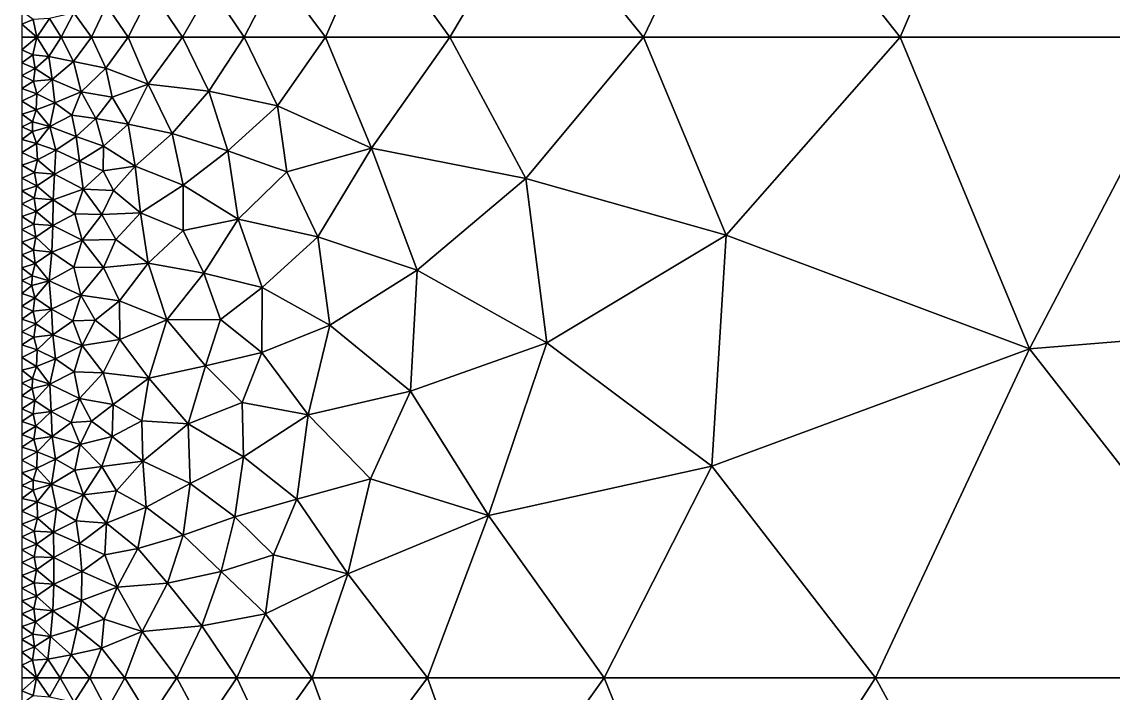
# Model space of a CAD drawing. Header units: metres. Extents: x 0 to 72, y -280 to 0.
# Drawn here: x 0.2 to 17.25, y -30.24 to -19.76 of the extents above; entities that cross this region are included whole.
import ezdxf

# ---------------------------------------------------------------- set-up
doc = ezdxf.new("R2010")
doc.units = ezdxf.units.M

msp = doc.modelspace()

# ---------------------------------------------------------------- linework, layer by layer
at = {"layer": 'layer', "color": 0}
for points in [[(15.4405, -16.4448), (18.4813, -20), (18.5458, -16.1539)], [(11.4289, -16.8451), (13.9211, -20), (15.4405, -16.4448)], [(13.9211, -20), (18.4813, -20), (15.4405, -16.4448)], [(8.1689, -17.8525), (9.9111, -20), (11.4289, -16.8451)], [(9.9111, -20), (13.9211, -20), (11.4289, -16.8451)], [(5.67979, -18.3242), (6.88698, -20), (8.1689, -17.8525)], [(6.88698, -20), (9.9111, -20), (8.1689, -17.8525)], [(4.19428, -18.9909), (4.94178, -20), (5.67979, -18.3242)], [(4.94178, -20), (6.88698, -20), (5.67979, -18.3242)], [(3.1516, -19.2248), (3.67191, -20), (4.19428, -18.9909)], [(3.67191, -20), (4.94178, -20), (4.19428, -18.9909)], [(2.22563, -19.2815), (2.71157, -20), (3.1516, -19.2248)], [(2.71157, -20), (3.67191, -20), (3.1516, -19.2248)], [(1.52216, -19.5047), (1.85989, -20), (2.22563, -19.2815)], [(1.85989, -20), (2.71157, -20), (2.22563, -19.2815)], [(0.2, -19.5968), (0.2, -19.7984), (0.379216, -19.7245)], [(1.01057, -19.6185), (1.2904, -20), (1.52216, -19.5047)], [(1.2904, -20), (1.85989, -20), (1.52216, -19.5047)], [(0.379216, -19.7245), (0.2, -19.7984), (0.436346, -20)], [(0.436346, -20), (0.63068, -19.7093), (0.379216, -19.7245)], [(0.436346, -20), (0.815271, -20), (0.63068, -19.7093)], [(0.63068, -19.7093), (0.815271, -20), (1.01057, -19.6185)], [(0.815271, -20), (1.2904, -20), (1.01057, -19.6185)], [(0.2, -19.7984), (0.2, -20), (0.436346, -20)], [(0.2, -20), (0.2, -20.2), (0.436346, -20)], [(0.436346, -20), (0.2, -20.2), (0.372746, -20.2776)], [(0.619488, -20.3006), (0.436346, -20), (0.372746, -20.2776)], [(0.815271, -20), (0.436346, -20), (0.619488, -20.3006)], [(1.00664, -20.3827), (0.815271, -20), (0.619488, -20.3006)], [(1.2904, -20), (0.815271, -20), (1.00664, -20.3827)], [(1.51251, -20.4839), (1.2904, -20), (1.00664, -20.3827)], [(1.85989, -20), (1.2904, -20), (1.51251, -20.4839)], [(2.17599, -20.7318), (1.85989, -20), (1.51251, -20.4839)], [(2.71157, -20), (1.85989, -20), (2.17599, -20.7318)], [(3.12131, -20.8457), (2.71157, -20), (2.17599, -20.7318)], [(3.67191, -20), (2.71157, -20), (3.12131, -20.8457)], [(4.19329, -21.0746), (3.67191, -20), (3.12131, -20.8457)], [(4.94178, -20), (3.67191, -20), (4.19329, -21.0746)], [(5.66222, -21.7337), (4.94178, -20), (4.19329, -21.0746)], [(6.88698, -20), (4.94178, -20), (5.66222, -21.7337)], [(8.07405, -22.2059), (6.88698, -20), (5.66222, -21.7337)], [(9.9111, -20), (6.88698, -20), (8.07405, -22.2059)], [(11.2057, -23.0906), (9.9111, -20), (8.07405, -22.2059)], [(13.9211, -20), (9.9111, -20), (11.2057, -23.0906)], [(15.9434, -24.8629), (13.9211, -20), (11.2057, -23.0906)], [(18.4813, -20), (13.9211, -20), (15.9434, -24.8629)], [(23.5197, -24.2479), (18.4813, -20), (15.9434, -24.8629)], [(0.2, -20.2), (0.2, -20.4), (0.372746, -20.2776)], [(0.372746, -20.2776), (0.2, -20.4), (0.407896, -20.4871)], [(0.372746, -20.2776), (0.407896, -20.4871), (0.619488, -20.3006)], [(0.2, -20.4), (0.2, -20.6), (0.407896, -20.4871)], [(0.619488, -20.3006), (0.407896, -20.4871), (0.671437, -20.6592)], [(1.00664, -20.3827), (0.619488, -20.3006), (0.671437, -20.6592)], [(1.12533, -20.8536), (1.00664, -20.3827), (0.671437, -20.6592)], [(1.51251, -20.4839), (1.00664, -20.3827), (1.12533, -20.8536)], [(0.407896, -20.4871), (0.2, -20.6), (0.382742, -20.6859)], [(0.2, -20.6), (0.2, -20.8), (0.382742, -20.6859)], [(0.407896, -20.4871), (0.382742, -20.6859), (0.671437, -20.6592)], [(1.60909, -20.9388), (1.51251, -20.4839), (1.12533, -20.8536)], [(2.17599, -20.7318), (1.51251, -20.4839), (1.60909, -20.9388)], [(0.382742, -20.6859), (0.2, -20.8), (0.432437, -20.8843)], [(0.2, -20.8), (0.2, -21), (0.432437, -20.8843)], [(0.382742, -20.6859), (0.432437, -20.8843), (0.671437, -20.6592)], [(0.671437, -20.6592), (0.432437, -20.8843), (0.713261, -21.0242)], [(0.671437, -20.6592), (0.713261, -21.0242), (1.12533, -20.8536)], [(2.17599, -20.7318), (1.60909, -20.9388), (1.86163, -21.3585)], [(2.54957, -21.5026), (2.17599, -20.7318), (1.86163, -21.3585)], [(3.12131, -20.8457), (2.17599, -20.7318), (2.54957, -21.5026)], [(0.432437, -20.8843), (0.2, -21), (0.42511, -21.1371)], [(0.432437, -20.8843), (0.42511, -21.1371), (0.713261, -21.0242)], [(1.12533, -20.8536), (0.713261, -21.0242), (0.979266, -21.2185)], [(1.12533, -20.8536), (0.979266, -21.2185), (1.35687, -21.2705)], [(1.60909, -20.9388), (1.12533, -20.8536), (1.35687, -21.2705)], [(1.86163, -21.3585), (1.60909, -20.9388), (1.35687, -21.2705)], [(3.42032, -21.7747), (3.12131, -20.8457), (2.54957, -21.5026)], [(4.19329, -21.0746), (3.12131, -20.8457), (3.42032, -21.7747)], [(0.2, -21), (0.2, -21.2), (0.42511, -21.1371)], [(0.42511, -21.1371), (0.2, -21.2), (0.366244, -21.3211)], [(0.42511, -21.1371), (0.366244, -21.3211), (0.635211, -21.3938)], [(0.713261, -21.0242), (0.42511, -21.1371), (0.635211, -21.3938)], [(0.713261, -21.0242), (0.635211, -21.3938), (0.979266, -21.2185)], [(4.33753, -22.1037), (4.19329, -21.0746), (3.42032, -21.7747)], [(5.66222, -21.7337), (4.19329, -21.0746), (4.33753, -22.1037)], [(0.2, -21.2), (0.2, -21.4), (0.366244, -21.3211)], [(0.979266, -21.2185), (0.635211, -21.3938), (1.04992, -21.5488)], [(0.979266, -21.2185), (1.04992, -21.5488), (1.35687, -21.2705)], [(1.35687, -21.2705), (1.04992, -21.5488), (1.47767, -21.7027)], [(1.86163, -21.3585), (1.35687, -21.2705), (1.47767, -21.7027)], [(0.366244, -21.3211), (0.2, -21.4), (0.366904, -21.4746)], [(0.2, -21.4), (0.2, -21.6), (0.366904, -21.4746)], [(0.366904, -21.4746), (0.2, -21.6), (0.430249, -21.6579)], [(0.366244, -21.3211), (0.366904, -21.4746), (0.635211, -21.3938)], [(0.366904, -21.4746), (0.430249, -21.6579), (0.635211, -21.3938)], [(0.635211, -21.3938), (0.430249, -21.6579), (0.730915, -21.7656)], [(0.635211, -21.3938), (0.730915, -21.7656), (1.04992, -21.5488)], [(1.97318, -22.0128), (1.86163, -21.3585), (1.47767, -21.7027)], [(2.54957, -21.5026), (1.86163, -21.3585), (1.97318, -22.0128)], [(0.2, -21.6), (0.2, -21.8), (0.430249, -21.6579)], [(1.04992, -21.5488), (0.730915, -21.7656), (1.10281, -21.9371)], [(1.04992, -21.5488), (1.10281, -21.9371), (1.47767, -21.7027)], [(2.72143, -22.3115), (2.54957, -21.5026), (1.97318, -22.0128)], [(3.42032, -21.7747), (2.54957, -21.5026), (2.72143, -22.3115)], [(0.430249, -21.6579), (0.2, -21.8), (0.445546, -21.913)], [(0.2, -21.8), (0.2, -22), (0.445546, -21.913)], [(0.430249, -21.6579), (0.445546, -21.913), (0.730915, -21.7656)], [(0.730915, -21.7656), (0.445546, -21.913), (0.710196, -22.1387)], [(0.730915, -21.7656), (0.710196, -22.1387), (1.10281, -21.9371)], [(1.10281, -21.9371), (1.47211, -22.0853), (1.47767, -21.7027)], [(1.47767, -21.7027), (1.47211, -22.0853), (1.97318, -22.0128)], [(3.5784, -22.8402), (3.42032, -21.7747), (2.72143, -22.3115)], [(4.33753, -22.1037), (3.42032, -21.7747), (3.5784, -22.8402)], [(5.66222, -21.7337), (4.33753, -22.1037), (4.82358, -23.115)], [(6.3755, -23.6389), (5.66222, -21.7337), (4.82358, -23.115)], [(8.07405, -22.2059), (5.66222, -21.7337), (6.3755, -23.6389)], [(0.445546, -21.913), (0.2, -22), (0.398131, -22.1144)], [(0.445546, -21.913), (0.398131, -22.1144), (0.710196, -22.1387)], [(1.10281, -21.9371), (0.710196, -22.1387), (1.15793, -22.3752)], [(1.10281, -21.9371), (1.15793, -22.3752), (1.47211, -22.0853)], [(0.2, -22), (0.2, -22.2), (0.398131, -22.1144)], [(0.398131, -22.1144), (0.2, -22.2), (0.431928, -22.3183)], [(0.398131, -22.1144), (0.431928, -22.3183), (0.710196, -22.1387)], [(0.710196, -22.1387), (0.431928, -22.3183), (0.691217, -22.5392)], [(0.710196, -22.1387), (0.691217, -22.5392), (1.15793, -22.3752)], [(1.47211, -22.0853), (1.15793, -22.3752), (1.63183, -22.3959)], [(1.97318, -22.0128), (1.47211, -22.0853), (1.63183, -22.3959)], [(2.05479, -22.7407), (1.97318, -22.0128), (1.63183, -22.3959)], [(2.72143, -22.3115), (1.97318, -22.0128), (2.05479, -22.7407)], [(4.82358, -23.115), (4.33753, -22.1037), (3.5784, -22.8402)], [(0.2, -22.2), (0.2, -22.4), (0.431928, -22.3183)], [(0.431928, -22.3183), (0.2, -22.4), (0.390183, -22.5157)], [(0.431928, -22.3183), (0.390183, -22.5157), (0.691217, -22.5392)], [(2.71905, -23.0187), (2.72143, -22.3115), (2.05479, -22.7407)], [(3.5784, -22.8402), (2.72143, -22.3115), (2.71905, -23.0187)], [(8.4012, -24.7713), (8.07405, -22.2059), (6.3755, -23.6389)], [(11.2057, -23.0906), (8.07405, -22.2059), (8.4012, -24.7713)], [(0.2, -22.4), (0.2, -22.6), (0.390183, -22.5157)], [(1.15793, -22.3752), (0.691217, -22.5392), (1.02907, -22.7586)], [(1.15793, -22.3752), (1.02907, -22.7586), (1.45162, -22.7664)], [(1.15793, -22.3752), (1.45162, -22.7664), (1.63183, -22.3959)], [(1.63183, -22.3959), (1.45162, -22.7664), (2.05479, -22.7407)], [(0.390183, -22.5157), (0.2, -22.6), (0.425304, -22.719)], [(0.2, -22.6), (0.2, -22.8), (0.425304, -22.719)], [(0.390183, -22.5157), (0.425304, -22.719), (0.691217, -22.5392)], [(0.691217, -22.5392), (0.425304, -22.719), (0.682505, -22.9406)], [(0.691217, -22.5392), (0.682505, -22.9406), (1.02907, -22.7586)], [(0.425304, -22.719), (0.2, -22.8), (0.386105, -22.9168)], [(0.2, -22.8), (0.2, -23), (0.386105, -22.9168)], [(0.425304, -22.719), (0.386105, -22.9168), (0.682505, -22.9406)], [(1.02907, -22.7586), (0.682505, -22.9406), (1.14379, -23.167)], [(1.02907, -22.7586), (1.14379, -23.167), (1.45162, -22.7664)], [(1.45162, -22.7664), (1.14379, -23.167), (1.66795, -23.1592)], [(1.45162, -22.7664), (1.66795, -23.1592), (2.05479, -22.7407)], [(2.17288, -23.53), (2.05479, -22.7407), (1.66795, -23.1592)], [(2.71905, -23.0187), (2.05479, -22.7407), (2.17288, -23.53)], [(3.5784, -22.8402), (2.71905, -23.0187), (3.04231, -23.6825)], [(3.95668, -23.9073), (3.5784, -22.8402), (3.04231, -23.6825)], [(4.82358, -23.115), (3.5784, -22.8402), (3.95668, -23.9073)], [(0.386105, -22.9168), (0.2, -23), (0.420026, -23.1226)], [(0.2, -23), (0.2, -23.2), (0.420026, -23.1226)], [(0.386105, -22.9168), (0.420026, -23.1226), (0.682505, -22.9406)], [(0.682505, -22.9406), (0.420026, -23.1226), (0.66949, -23.3547)], [(0.682505, -22.9406), (0.66949, -23.3547), (1.14379, -23.167)], [(0.420026, -23.1226), (0.2, -23.2), (0.379845, -23.3225)], [(0.420026, -23.1226), (0.379845, -23.3225), (0.66949, -23.3547)], [(1.14379, -23.167), (0.66949, -23.3547), (1.01218, -23.5896)], [(1.14379, -23.167), (1.01218, -23.5896), (1.47811, -23.5973)], [(1.14379, -23.167), (1.47811, -23.5973), (1.66795, -23.1592)], [(1.66795, -23.1592), (1.47811, -23.5973), (2.17288, -23.53)], [(3.04231, -23.6825), (2.71905, -23.0187), (2.17288, -23.53)], [(5.01157, -24.4974), (4.82358, -23.115), (3.95668, -23.9073)], [(6.3755, -23.6389), (4.82358, -23.115), (5.01157, -24.4974)], [(8.4012, -24.7713), (10.9799, -26.6985), (11.2057, -23.0906)], [(10.9799, -26.6985), (15.9434, -24.8629), (11.2057, -23.0906)], [(0.2, -23.2), (0.2, -23.4), (0.379845, -23.3225)], [(0.379845, -23.3225), (0.2, -23.4), (0.40642, -23.5339)], [(0.379845, -23.3225), (0.40642, -23.5339), (0.66949, -23.3547)], [(0.66949, -23.3547), (0.40642, -23.5339), (0.627232, -23.8026)], [(0.66949, -23.3547), (0.627232, -23.8026), (1.01218, -23.5896)], [(0.2, -23.4), (0.2, -23.6), (0.40642, -23.5339)], [(0.40642, -23.5339), (0.2, -23.6), (0.359267, -23.7231)], [(0.2, -23.6), (0.2, -23.8), (0.359267, -23.7231)], [(0.40642, -23.5339), (0.359267, -23.7231), (0.627232, -23.8026)], [(1.01218, -23.5896), (0.627232, -23.8026), (1.12367, -24.0277)], [(1.01218, -23.5896), (1.12367, -24.0277), (1.47811, -23.5973)], [(1.47811, -23.5973), (1.12367, -24.0277), (1.72428, -24.1156)], [(1.47811, -23.5973), (1.72428, -24.1156), (2.17288, -23.53)], [(2.17288, -23.53), (1.72428, -24.1156), (2.46701, -24.4126)], [(3.04231, -23.6825), (2.17288, -23.53), (2.46701, -24.4126)], [(3.30174, -24.4093), (3.04231, -23.6825), (2.46701, -24.4126)], [(3.30174, -24.4093), (3.95668, -23.9073), (3.04231, -23.6825)], [(6.27032, -25.525), (6.3755, -23.6389), (5.01157, -24.4974)], [(8.4012, -24.7713), (6.3755, -23.6389), (6.27032, -25.525)], [(0.359267, -23.7231), (0.2, -23.8), (0.358921, -23.8786)], [(0.2, -23.8), (0.2, -24), (0.358921, -23.8786)], [(0.359267, -23.7231), (0.358921, -23.8786), (0.627232, -23.8026)], [(0.358921, -23.8786), (0.405342, -24.0675), (0.627232, -23.8026)], [(0.627232, -23.8026), (0.405342, -24.0675), (0.66433, -24.2462)], [(0.627232, -23.8026), (0.66433, -24.2462), (1.12367, -24.0277)], [(0.358921, -23.8786), (0.2, -24), (0.405342, -24.0675)], [(0.2, -24), (0.2, -24.2), (0.405342, -24.0675)], [(1.12367, -24.0277), (0.66433, -24.2462), (0.996354, -24.429)], [(1.12367, -24.0277), (0.996354, -24.429), (1.34815, -24.4183)], [(1.12367, -24.0277), (1.34815, -24.4183), (1.72428, -24.1156)], [(3.94746, -24.9222), (3.95668, -23.9073), (3.30174, -24.4093)], [(5.01157, -24.4974), (3.95668, -23.9073), (3.94746, -24.9222)], [(0.405342, -24.0675), (0.2, -24.2), (0.378686, -24.2776)], [(0.2, -24.2), (0.2, -24.4), (0.378686, -24.2776)], [(0.405342, -24.0675), (0.378686, -24.2776), (0.66433, -24.2462)], [(1.72428, -24.1156), (1.34815, -24.4183), (1.72961, -24.7171)], [(1.72428, -24.1156), (1.72961, -24.7171), (2.46701, -24.4126)], [(0.378686, -24.2776), (0.2, -24.4), (0.419961, -24.4753)], [(0.378686, -24.2776), (0.419961, -24.4753), (0.66433, -24.2462)], [(0.66433, -24.2462), (0.419961, -24.4753), (0.684673, -24.6481)], [(0.66433, -24.2462), (0.684673, -24.6481), (0.996354, -24.429)], [(15.9434, -24.8629), (19.9549, -30), (23.5197, -24.2479)], [(0.2, -24.4), (0.2, -24.6), (0.419961, -24.4753)], [(0.419961, -24.4753), (0.2, -24.6), (0.389374, -24.6806)], [(0.419961, -24.4753), (0.389374, -24.6806), (0.684673, -24.6481)], [(0.996354, -24.429), (0.684673, -24.6481), (1.14215, -24.8124)], [(0.996354, -24.429), (1.14215, -24.8124), (1.34815, -24.4183)], [(1.34815, -24.4183), (1.14215, -24.8124), (1.72961, -24.7171)], [(2.46701, -24.4126), (1.72961, -24.7171), (2.18413, -25.3202)], [(2.46701, -24.4126), (2.18413, -25.3202), (3.06742, -25.1309)], [(3.06742, -25.1309), (3.30174, -24.4093), (2.46701, -24.4126)], [(3.94746, -24.9222), (3.30174, -24.4093), (3.06742, -25.1309)], [(4.67441, -25.8973), (5.01157, -24.4974), (3.94746, -24.9222)], [(6.27032, -25.525), (5.01157, -24.4974), (4.67441, -25.8973)], [(0.2, -24.6), (0.2, -24.8), (0.389374, -24.6806)], [(0.389374, -24.6806), (0.2, -24.8), (0.438713, -24.8813)], [(0.389374, -24.6806), (0.438713, -24.8813), (0.684673, -24.6481)], [(0.684673, -24.6481), (0.438713, -24.8813), (0.727081, -25.0196)], [(0.684673, -24.6481), (0.727081, -25.0196), (1.14215, -24.8124)], [(1.14215, -24.8124), (1.47193, -25.2394), (1.72961, -24.7171)], [(1.72961, -24.7171), (1.47193, -25.2394), (2.18413, -25.3202)], [(0.2, -24.8), (0.2, -25), (0.438713, -24.8813)], [(0.438713, -24.8813), (0.2, -25), (0.428576, -25.1407)], [(0.438713, -24.8813), (0.428576, -25.1407), (0.727081, -25.0196)], [(1.14215, -24.8124), (0.727081, -25.0196), (1.01958, -25.2236)], [(1.14215, -24.8124), (1.01958, -25.2236), (1.47193, -25.2394)], [(7.49045, -27.4665), (8.4012, -24.7713), (6.27032, -25.525)], [(7.49045, -27.4665), (10.9799, -26.6985), (8.4012, -24.7713)], [(10.9799, -26.6985), (13.5386, -30), (15.9434, -24.8629)], [(13.5386, -30), (19.9549, -30), (15.9434, -24.8629)], [(0.2, -25), (0.2, -25.2), (0.428576, -25.1407)], [(0.727081, -25.0196), (0.428576, -25.1407), (0.635745, -25.4176)], [(0.727081, -25.0196), (0.635745, -25.4176), (1.01958, -25.2236)], [(3.64006, -25.7042), (3.94746, -24.9222), (3.06742, -25.1309)], [(4.67441, -25.8973), (3.94746, -24.9222), (3.64006, -25.7042)], [(0.428576, -25.1407), (0.2, -25.2), (0.366091, -25.3279)], [(0.2, -25.2), (0.2, -25.4), (0.366091, -25.3279)], [(0.428576, -25.1407), (0.366091, -25.3279), (0.635745, -25.4176)], [(1.01958, -25.2236), (0.635745, -25.4176), (1.09897, -25.6378)], [(1.01958, -25.2236), (1.09897, -25.6378), (1.47193, -25.2394)], [(2.79667, -26.0377), (3.06742, -25.1309), (2.18413, -25.3202)], [(2.79667, -26.0377), (3.64006, -25.7042), (3.06742, -25.1309)], [(0.366091, -25.3279), (0.2, -25.4), (0.3621, -25.483)], [(0.2, -25.4), (0.2, -25.6), (0.3621, -25.483)], [(0.366091, -25.3279), (0.3621, -25.483), (0.635745, -25.4176)], [(1.47193, -25.2394), (1.09897, -25.6378), (1.62754, -25.7342)], [(1.47193, -25.2394), (1.62754, -25.7342), (2.18413, -25.3202)], [(2.18413, -25.3202), (1.62754, -25.7342), (2.0726, -25.9862)], [(2.0726, -25.9862), (2.79667, -26.0377), (2.18413, -25.3202)], [(0.3621, -25.483), (0.2, -25.6), (0.405721, -25.6703)], [(0.3621, -25.483), (0.405721, -25.6703), (0.635745, -25.4176)], [(0.635745, -25.4176), (0.405721, -25.6703), (0.656699, -25.8451)], [(0.635745, -25.4176), (0.656699, -25.8451), (1.09897, -25.6378)], [(5.64697, -26.8952), (6.27032, -25.525), (4.67441, -25.8973)], [(5.64697, -26.8952), (7.49045, -27.4665), (6.27032, -25.525)], [(0.2, -25.6), (0.2, -25.8), (0.405721, -25.6703)], [(0.405721, -25.6703), (0.2, -25.8), (0.376631, -25.8771)], [(0.405721, -25.6703), (0.376631, -25.8771), (0.656699, -25.8451)], [(1.09897, -25.6378), (0.656699, -25.8451), (0.971221, -26.0137)], [(1.09897, -25.6378), (0.971221, -26.0137), (1.2905, -25.9959)], [(1.09897, -25.6378), (1.2905, -25.9959), (1.62754, -25.7342)], [(1.62754, -25.7342), (1.2905, -25.9959), (1.61387, -26.2328)], [(1.62754, -25.7342), (1.61387, -26.2328), (2.0726, -25.9862)], [(2.79667, -26.0377), (3.66492, -26.5483), (3.64006, -25.7042)], [(3.66492, -26.5483), (4.67441, -25.8973), (3.64006, -25.7042)], [(0.2, -25.8), (0.2, -26), (0.376631, -25.8771)], [(0.376631, -25.8771), (0.2, -26), (0.416321, -26.0713)], [(0.376631, -25.8771), (0.416321, -26.0713), (0.656699, -25.8451)], [(0.656699, -25.8451), (0.416321, -26.0713), (0.674701, -26.2317)], [(0.656699, -25.8451), (0.674701, -26.2317), (0.971221, -26.0137)], [(3.66492, -26.5483), (4.49517, -27.2115), (4.67441, -25.8973)], [(4.49517, -27.2115), (5.64697, -26.8952), (4.67441, -25.8973)], [(0.2, -26), (0.2, -26.2), (0.416321, -26.0713)], [(0.416321, -26.0713), (0.2, -26.2), (0.386564, -26.2745)], [(0.416321, -26.0713), (0.386564, -26.2745), (0.674701, -26.2317)], [(0.971221, -26.0137), (0.674701, -26.2317), (1.11051, -26.3605)], [(0.971221, -26.0137), (1.11051, -26.3605), (1.2905, -25.9959)], [(1.2905, -25.9959), (1.11051, -26.3605), (1.61387, -26.2328)], [(1.61387, -26.2328), (2.08938, -26.6189), (2.0726, -25.9862)], [(2.08938, -26.6189), (2.79667, -26.0377), (2.0726, -25.9862)], [(2.08938, -26.6189), (2.82831, -26.9649), (2.79667, -26.0377)], [(2.82831, -26.9649), (3.66492, -26.5483), (2.79667, -26.0377)], [(0.2, -26.2), (0.2, -26.4), (0.386564, -26.2745)], [(0.386564, -26.2745), (0.437453, -26.4699), (0.674701, -26.2317)], [(0.674701, -26.2317), (0.437453, -26.4699), (0.726353, -26.5877)], [(0.674701, -26.2317), (0.726353, -26.5877), (1.11051, -26.3605)], [(1.11051, -26.3605), (1.45066, -26.7009), (1.61387, -26.2328)], [(1.61387, -26.2328), (1.45066, -26.7009), (2.08938, -26.6189)], [(0.386564, -26.2745), (0.2, -26.4), (0.437453, -26.4699)], [(0.2, -26.4), (0.2, -26.6), (0.437453, -26.4699)], [(1.11051, -26.3605), (0.726353, -26.5877), (1.02641, -26.7565)], [(1.11051, -26.3605), (1.02641, -26.7565), (1.45066, -26.7009)], [(0.437453, -26.4699), (0.2, -26.6), (0.434073, -26.7253)], [(0.437453, -26.4699), (0.434073, -26.7253), (0.726353, -26.5877)], [(0.726353, -26.5877), (0.434073, -26.7253), (0.661872, -26.9785)], [(0.726353, -26.5877), (0.661872, -26.9785), (1.02641, -26.7565)], [(2.82831, -26.9649), (3.52954, -27.485), (3.66492, -26.5483)], [(3.52954, -27.485), (4.49517, -27.2115), (3.66492, -26.5483)], [(0.2, -26.6), (0.2, -26.8), (0.434073, -26.7253)], [(0.434073, -26.7253), (0.2, -26.8), (0.374834, -26.9151)], [(0.434073, -26.7253), (0.374834, -26.9151), (0.661872, -26.9785)], [(1.02641, -26.7565), (0.661872, -26.9785), (1.16318, -27.146)], [(1.02641, -26.7565), (1.16318, -27.146), (1.45066, -26.7009)], [(1.45066, -26.7009), (1.16318, -27.146), (1.6796, -27.079)], [(1.45066, -26.7009), (1.6796, -27.079), (2.08938, -26.6189)], [(1.6796, -27.079), (2.14478, -27.3341), (2.08938, -26.6189)], [(2.14478, -27.3341), (2.82831, -26.9649), (2.08938, -26.6189)], [(7.49045, -27.4665), (9.29586, -30), (10.9799, -26.6985)], [(9.29586, -30), (13.5386, -30), (10.9799, -26.6985)], [(0.2, -26.8), (0.2, -27), (0.374834, -26.9151)], [(0.374834, -26.9151), (0.2, -27), (0.375247, -27.0698)], [(0.374834, -26.9151), (0.375247, -27.0698), (0.661872, -26.9785)], [(5.29313, -28.3787), (5.64697, -26.8952), (4.49517, -27.2115)], [(5.29313, -28.3787), (7.49045, -27.4665), (5.64697, -26.8952)], [(0.2, -27), (0.2, -27.2), (0.375247, -27.0698)], [(0.375247, -27.0698), (0.2, -27.2), (0.437861, -27.2536)], [(0.375247, -27.0698), (0.437861, -27.2536), (0.661872, -26.9785)], [(0.661872, -26.9785), (0.437861, -27.2536), (0.74291, -27.362)], [(0.661872, -26.9785), (0.74291, -27.362), (1.16318, -27.146)], [(1.16318, -27.146), (1.52297, -27.5847), (1.6796, -27.079)], [(1.52297, -27.5847), (2.14478, -27.3341), (1.6796, -27.079)], [(2.14478, -27.3341), (2.71963, -27.7713), (2.82831, -26.9649)], [(2.71963, -27.7713), (3.52954, -27.485), (2.82831, -26.9649)], [(0.2, -27.2), (0.2, -27.4), (0.437861, -27.2536)], [(0.437861, -27.2536), (0.2, -27.4), (0.445462, -27.5093)], [(0.437861, -27.2536), (0.445462, -27.5093), (0.74291, -27.362)], [(1.16318, -27.146), (0.74291, -27.362), (1.04723, -27.5478)], [(1.16318, -27.146), (1.04723, -27.5478), (1.52297, -27.5847)], [(3.52954, -27.485), (4.13224, -28.0814), (4.49517, -27.2115)], [(4.13224, -28.0814), (5.29313, -28.3787), (4.49517, -27.2115)], [(0.2, -27.4), (0.2, -27.6), (0.445462, -27.5093)], [(0.74291, -27.362), (0.445462, -27.5093), (0.695473, -27.7263)], [(0.74291, -27.362), (0.695473, -27.7263), (1.04723, -27.5478)], [(2.0115, -27.9803), (2.14478, -27.3341), (1.52297, -27.5847)], [(2.0115, -27.9803), (2.71963, -27.7713), (2.14478, -27.3341)], [(0.445462, -27.5093), (0.2, -27.6), (0.39457, -27.7104)], [(0.2, -27.6), (0.2, -27.8), (0.39457, -27.7104)], [(0.445462, -27.5093), (0.39457, -27.7104), (0.695473, -27.7263)], [(1.04723, -27.5478), (0.695473, -27.7263), (1.10144, -27.903)], [(1.04723, -27.5478), (1.10144, -27.903), (1.52297, -27.5847)], [(1.52297, -27.5847), (1.10144, -27.903), (1.49732, -28.0823)], [(1.49732, -28.0823), (2.0115, -27.9803), (1.52297, -27.5847)], [(2.71963, -27.7713), (3.31544, -28.3414), (3.52954, -27.485)], [(3.31544, -28.3414), (4.13224, -28.0814), (3.52954, -27.485)], [(5.29313, -28.3787), (6.53889, -30), (7.49045, -27.4665)], [(6.53889, -30), (9.29586, -30), (7.49045, -27.4665)], [(0.39457, -27.7104), (0.2, -27.8), (0.430576, -27.9123)], [(0.39457, -27.7104), (0.430576, -27.9123), (0.695473, -27.7263)], [(0.695473, -27.7263), (0.430576, -27.9123), (0.699888, -28.1231)], [(0.695473, -27.7263), (0.699888, -28.1231), (1.10144, -27.903)], [(2.4732, -28.5238), (2.71963, -27.7713), (2.0115, -27.9803)], [(2.4732, -28.5238), (3.31544, -28.3414), (2.71963, -27.7713)], [(0.2, -27.8), (0.2, -28), (0.430576, -27.9123)], [(0.430576, -27.9123), (0.2, -28), (0.39265, -28.1109)], [(0.430576, -27.9123), (0.39265, -28.1109), (0.699888, -28.1231)], [(1.10144, -27.903), (0.699888, -28.1231), (1.13909, -28.3394)], [(1.10144, -27.903), (1.13909, -28.3394), (1.49732, -28.0823)], [(0.2, -28), (0.2, -28.2), (0.39265, -28.1109)], [(0.39265, -28.1109), (0.2, -28.2), (0.431444, -28.3154)], [(0.39265, -28.1109), (0.431444, -28.3154), (0.699888, -28.1231)], [(0.699888, -28.1231), (0.431444, -28.3154), (0.702269, -28.5394)], [(0.699888, -28.1231), (0.702269, -28.5394), (1.13909, -28.3394)], [(1.49732, -28.0823), (1.13909, -28.3394), (1.69196, -28.5839)], [(1.69196, -28.5839), (2.0115, -27.9803), (1.49732, -28.0823)], [(1.69196, -28.5839), (2.4732, -28.5238), (2.0115, -27.9803)], [(3.31544, -28.3414), (4.00816, -28.9985), (4.13224, -28.0814)], [(4.00816, -28.9985), (5.29313, -28.3787), (4.13224, -28.0814)], [(0.2, -28.2), (0.2, -28.4), (0.431444, -28.3154)], [(0.431444, -28.3154), (0.2, -28.4), (0.392688, -28.5161)], [(0.2, -28.4), (0.2, -28.6), (0.392688, -28.5161)], [(0.431444, -28.3154), (0.392688, -28.5161), (0.702269, -28.5394)], [(1.13909, -28.3394), (0.702269, -28.5394), (1.13184, -28.7909)], [(1.13909, -28.3394), (1.13184, -28.7909), (1.69196, -28.5839)], [(2.4732, -28.5238), (3.01037, -29.19), (3.31544, -28.3414)], [(3.01037, -29.19), (4.00816, -28.9985), (3.31544, -28.3414)], [(4.00816, -28.9985), (4.73409, -30), (5.29313, -28.3787)], [(4.73409, -30), (6.53889, -30), (5.29313, -28.3787)], [(0.392688, -28.5161), (0.2, -28.6), (0.427827, -28.7225)], [(0.2, -28.6), (0.2, -28.8), (0.427827, -28.7225)], [(0.392688, -28.5161), (0.427827, -28.7225), (0.702269, -28.5394)], [(0.702269, -28.5394), (0.427827, -28.7225), (0.68416, -28.9561)], [(0.702269, -28.5394), (0.68416, -28.9561), (1.13184, -28.7909)], [(1.13184, -28.7909), (1.48602, -29.0841), (1.69196, -28.5839)], [(1.48602, -29.0841), (2.07829, -29.2744), (1.69196, -28.5839)], [(2.07829, -29.2744), (2.4732, -28.5238), (1.69196, -28.5839)], [(2.07829, -29.2744), (3.01037, -29.19), (2.4732, -28.5238)], [(0.427827, -28.7225), (0.2, -28.8), (0.3861, -28.9214)], [(0.2, -28.8), (0.2, -29), (0.3861, -28.9214)], [(0.427827, -28.7225), (0.3861, -28.9214), (0.68416, -28.9561)], [(1.13184, -28.7909), (0.68416, -28.9561), (1.06445, -29.2281)], [(1.06445, -29.2281), (1.48602, -29.0841), (1.13184, -28.7909)], [(0.3861, -28.9214), (0.2, -29), (0.415666, -29.126)], [(0.3861, -28.9214), (0.415666, -29.126), (0.68416, -28.9561)], [(0.68416, -28.9561), (0.415666, -29.126), (0.647852, -29.3568)], [(0.68416, -28.9561), (0.647852, -29.3568), (1.06445, -29.2281)], [(0.2, -29), (0.2, -29.2), (0.415666, -29.126)], [(0.415666, -29.126), (0.2, -29.2), (0.373327, -29.3204)], [(0.415666, -29.126), (0.373327, -29.3204), (0.647852, -29.3568)], [(1.06445, -29.2281), (1.44681, -29.5376), (1.48602, -29.0841)], [(1.44681, -29.5376), (2.07829, -29.2744), (1.48602, -29.0841)], [(3.01037, -29.19), (3.55818, -30), (4.00816, -28.9985)], [(3.55818, -30), (4.73409, -30), (4.00816, -28.9985)], [(0.2, -29.2), (0.2, -29.4), (0.373327, -29.3204)], [(0.373327, -29.3204), (0.2, -29.4), (0.399289, -29.5182)], [(0.373327, -29.3204), (0.399289, -29.5182), (0.647852, -29.3568)], [(0.647852, -29.3568), (0.97075, -29.6382), (1.06445, -29.2281)], [(0.97075, -29.6382), (1.44681, -29.5376), (1.06445, -29.2281)], [(1.44681, -29.5376), (1.8113, -30), (2.07829, -29.2744)], [(1.8113, -30), (2.62242, -30), (2.07829, -29.2744)], [(2.07829, -29.2744), (2.62242, -30), (3.01037, -29.19)], [(2.62242, -30), (3.55818, -30), (3.01037, -29.19)], [(0.2, -29.4), (0.2, -29.6), (0.399289, -29.5182)], [(0.647852, -29.3568), (0.399289, -29.5182), (0.604109, -29.7065)], [(0.604109, -29.7065), (0.97075, -29.6382), (0.647852, -29.3568)], [(0.399289, -29.5182), (0.2, -29.6), (0.367484, -29.725)], [(0.2, -29.6), (0.2, -29.8), (0.367484, -29.725)], [(0.399289, -29.5182), (0.367484, -29.725), (0.604109, -29.7065)], [(0.797624, -30), (0.97075, -29.6382), (0.604109, -29.7065)], [(0.797624, -30), (1.26366, -30), (0.97075, -29.6382)], [(0.97075, -29.6382), (1.26366, -30), (1.44681, -29.5376)], [(1.26366, -30), (1.8113, -30), (1.44681, -29.5376)], [(0.367484, -29.725), (0.2, -29.8), (0.430747, -30)], [(0.2, -29.8), (0.2, -30), (0.430747, -30)], [(0.367484, -29.725), (0.430747, -30), (0.604109, -29.7065)], [(0.430747, -30), (0.797624, -30), (0.604109, -29.7065)], [(0.2, -30), (0.2, -30.2002), (0.430747, -30)], [(0.430747, -30), (0.2, -30.2002), (0.378895, -30.2772)], [(0.430747, -30), (0.378895, -30.2772), (0.632721, -30.2955)], [(0.797624, -30), (0.430747, -30), (0.632721, -30.2955)], [(1.02025, -30.3817), (0.797624, -30), (0.632721, -30.2955)], [(1.26366, -30), (0.797624, -30), (1.02025, -30.3817)], [(1.5303, -30.5021), (1.26366, -30), (1.02025, -30.3817)], [(1.8113, -30), (1.26366, -30), (1.5303, -30.5021)], [(2.20167, -30.6318), (1.8113, -30), (1.5303, -30.5021)], [(2.62242, -30), (1.8113, -30), (2.20167, -30.6318)], [(3.03898, -30.7759), (2.62242, -30), (2.20167, -30.6318)], [(3.55818, -30), (2.62242, -30), (3.03898, -30.7759)], [(4.02947, -30.9947), (3.55818, -30), (3.03898, -30.7759)], [(4.73409, -30), (3.55818, -30), (4.02947, -30.9947)], [(5.32781, -31.6156), (4.73409, -30), (4.02947, -30.9947)], [(6.53889, -30), (4.73409, -30), (5.32781, -31.6156)], [(7.46045, -32.5695), (6.53889, -30), (5.32781, -31.6156)], [(9.29586, -30), (6.53889, -30), (7.46045, -32.5695)], [(10.9394, -34.0304), (9.29586, -30), (7.46045, -32.5695)], [(13.5386, -30), (9.29586, -30), (10.9394, -34.0304)], [(16.6944, -35.752), (13.5386, -30), (10.9394, -34.0304)], [(19.9549, -30), (13.5386, -30), (16.6944, -35.752)], [(23.9567, -35.9186), (19.9549, -30), (16.6944, -35.752)], [(0.2, -30.2002), (0.2, -30.4003), (0.378895, -30.2772)]]:
    msp.add_3dface(points, dxfattribs=at)

doc.saveas('drawing.dxf')
